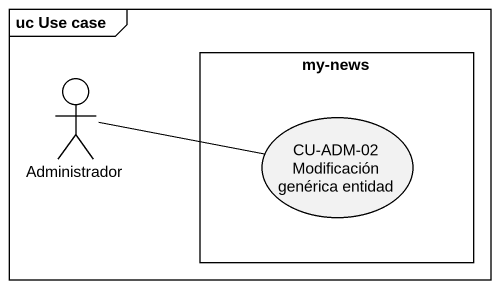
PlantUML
@startuml
mainframe uc Use case
rectangle "my-news" as my_news {
  usecase "CU-ADM-02 Modificación genérica entidad" as CU_ADM_02_Modificación
}
actor Administrador
Administrador -right- CU_ADM_02_Modificación
@enduml
